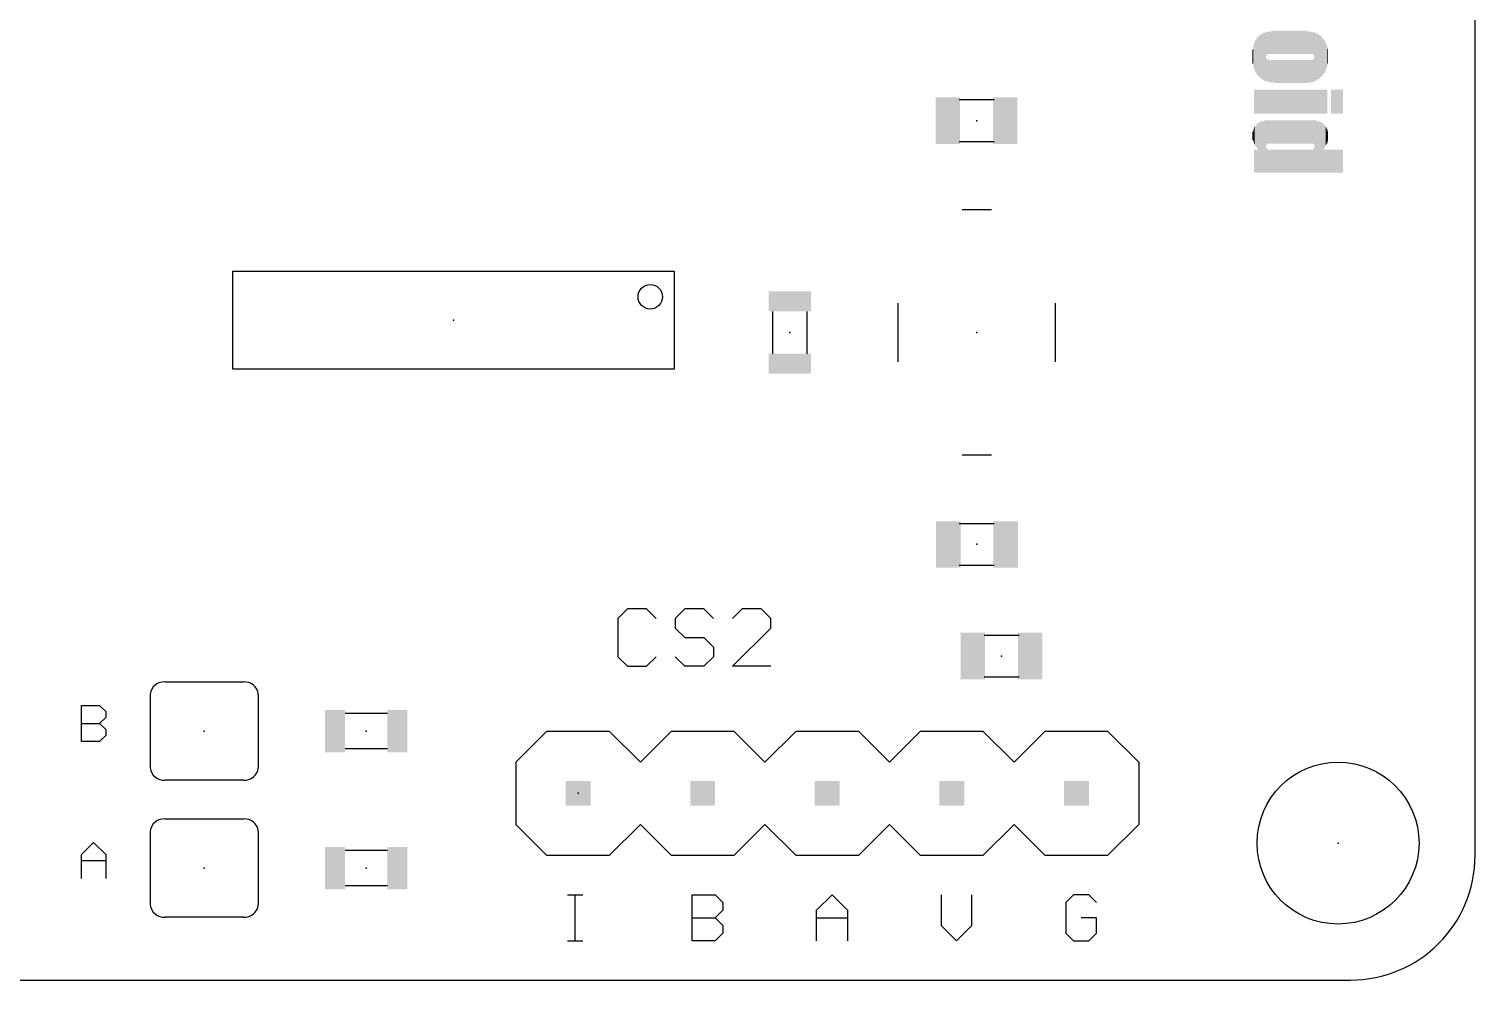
# Model space of a CAD drawing. Extents: x 0 to 2.31, y 0 to 1.49.
# Drawn here: x 1.149 to 2.31, y 0 to 0.764 of the extents above; entities that cross this region are included whole.
import ezdxf

# ---------------------------------------------------------------- set-up
doc = ezdxf.new("R2010")
doc.units = 0
for name, color, linetype in [('20', 53, 'CONTINUOUS'), ('21', 7, 'CONTINUOUS'), ('23', 53, 'CONTINUOUS'), ('51', 53, 'CONTINUOUS')]:
    doc.layers.add(name, color=color, linetype=linetype)

# ---------------------------------------------------------------- blocks, each defined once
blk = doc.blocks.new('RECT')
blk.add_solid([(-0.5, -0.5), (0.5, -0.5), (-0.5, 0.5), (0.5, 0.5)])

msp = doc.modelspace()

# ---------------------------------------------------------------- linework, layer by layer
at = {"layer": '20'}
for p, q in [((2.31, 0.1), (2.31, 1.39)), ((0.1, 0), (2.21, 0))]:
    msp.add_line(p, q, dxfattribs=at)
msp.add_circle((2.2, 0.11), 0.065, dxfattribs=at)
msp.add_arc((2.21, 0.1), 0.1, 270, 0, dxfattribs=at)
at = {"layer": '21'}
for p, q in [((1.921811, 0.618425), (1.898189, 0.618425)), ((1.847008, 0.496378), (1.847008, 0.543622)), ((1.972992, 0.543622), (1.972992, 0.496378)), ((1.921811, 0.421575), (1.898189, 0.421575)), ((1.258504, 0.23937), (1.321496, 0.23937)), ((1.246693, 0.229528), (1.246693, 0.170472)), ((1.333307, 0.229528), (1.333307, 0.170472)), ((1.1915, 0.1915), (1.1915, 0.220525)), ((1.1915, 0.220525), (1.206012, 0.220525)), ((1.206012, 0.220525), (1.21085, 0.215687)), ((1.21085, 0.21085), (1.206012, 0.206012)), ((1.21085, 0.215687), (1.21085, 0.21085)), ((1.1915, 0.206012), (1.206012, 0.206012)), ((1.206012, 0.206012), (1.21085, 0.201175)), ((1.21085, 0.201175), (1.21085, 0.196337)), ((1.565, 0.2), (1.54, 0.175)), ((1.565, 0.2), (1.615, 0.2)), ((1.615, 0.2), (1.64, 0.175)), ((1.64, 0.175), (1.665, 0.2)), ((1.665, 0.2), (1.715, 0.2)), ((1.715, 0.2), (1.74, 0.175)), ((1.74, 0.175), (1.765, 0.2)), ((1.765, 0.2), (1.815, 0.2)), ((1.815, 0.2), (1.84, 0.175)), ((1.865, 0.2), (1.84, 0.175)), ((1.865, 0.2), (1.915, 0.2)), ((1.915, 0.2), (1.94, 0.175)), ((1.94, 0.175), (1.965, 0.2)), ((1.965, 0.2), (2.015, 0.2)), ((2.015, 0.2), (2.04, 0.175)), ((1.206012, 0.1915), (1.1915, 0.1915)), ((1.21085, 0.196337), (1.206012, 0.1915)), ((1.54, 0.175), (1.54, 0.125)), ((2.04, 0.175), (2.04, 0.125)), ((1.321496, 0.16063), (1.258504, 0.16063)), ((1.258504, 0.12937), (1.321496, 0.12937)), ((1.246693, 0.119528), (1.246693, 0.060472)), ((1.333307, 0.119528), (1.333307, 0.060472)), ((1.54, 0.125), (1.565, 0.1)), ((1.64, 0.125), (1.615, 0.1)), ((1.665, 0.1), (1.64, 0.125)), ((1.74, 0.125), (1.715, 0.1)), ((1.765, 0.1), (1.74, 0.125)), ((1.84, 0.125), (1.815, 0.1)), ((1.84, 0.125), (1.865, 0.1)), ((1.94, 0.125), (1.915, 0.1)), ((1.965, 0.1), (1.94, 0.125)), ((2.04, 0.125), (2.015, 0.1)), ((1.1915, 0.10085), (1.201175, 0.110525)), ((1.201175, 0.110525), (1.21085, 0.10085)), ((1.1915, 0.0815), (1.1915, 0.10085)), ((1.1915, 0.096012), (1.21085, 0.096012)), ((1.21085, 0.10085), (1.21085, 0.0815)), ((1.615, 0.1), (1.565, 0.1)), ((1.715, 0.1), (1.665, 0.1)), ((1.815, 0.1), (1.765, 0.1)), ((1.915, 0.1), (1.865, 0.1)), ((2.015, 0.1), (1.965, 0.1)), ((1.5815, 0.068532), (1.593844, 0.068532)), ((1.587672, 0.0315), (1.587672, 0.068532)), ((1.6815, 0.0315), (1.6815, 0.068532)), ((1.6815, 0.068532), (1.700016, 0.068532)), ((1.700016, 0.068532), (1.706188, 0.06236)), ((1.706188, 0.06236), (1.706188, 0.056188)), ((1.7815, 0.056188), (1.793844, 0.068532)), ((1.793844, 0.068532), (1.806188, 0.056188)), ((1.8815, 0.068532), (1.8815, 0.043844)), ((1.906188, 0.043844), (1.906188, 0.068532)), ((1.987672, 0.068532), (1.9815, 0.06236)), ((1.9815, 0.06236), (1.9815, 0.037672)), ((2.000016, 0.068532), (1.987672, 0.068532)), ((2.006188, 0.06236), (2.000016, 0.068532)), ((1.321496, 0.05063), (1.258504, 0.05063)), ((1.6815, 0.050016), (1.700016, 0.050016)), ((1.706188, 0.056188), (1.700016, 0.050016)), ((1.700016, 0.050016), (1.706188, 0.043844)), ((1.7815, 0.0315), (1.7815, 0.056188)), ((1.7815, 0.050016), (1.806188, 0.050016)), ((1.806188, 0.056188), (1.806188, 0.0315)), ((2.006188, 0.050016), (1.993844, 0.050016)), ((2.006188, 0.037672), (2.006188, 0.050016)), ((1.706188, 0.037672), (1.700016, 0.0315)), ((1.706188, 0.043844), (1.706188, 0.037672)), ((1.8815, 0.043844), (1.893844, 0.0315)), ((1.893844, 0.0315), (1.906188, 0.043844)), ((1.9815, 0.037672), (1.987672, 0.0315)), ((2.000016, 0.0315), (2.006188, 0.037672)), ((1.5815, 0.0315), (1.593844, 0.0315)), ((1.700016, 0.0315), (1.6815, 0.0315)), ((1.987672, 0.0315), (2.000016, 0.0315))]:
    msp.add_line(p, q, dxfattribs=at)
msp.add_circle((1.647972, 0.548701), 0.009843, dxfattribs=at)
for centre, radius, start, end in [((1.25752, 0.228543), 0.010871, 84.805571, 174.805571), ((1.32249, 0.228555), 0.010861, 5.137076, 95.251782), ((1.25752, 0.171457), 0.010871, 185.194429, 275.194429), ((1.32248, 0.171457), 0.010871, 264.805571, 354.805571), ((1.25752, 0.118543), 0.010871, 84.805571, 174.805571), ((1.32249, 0.118555), 0.010861, 5.137076, 95.251782), ((1.25752, 0.061457), 0.010871, 185.194429, 275.194429), ((1.32248, 0.061457), 0.010871, 264.805571, 354.805571)]:
    msp.add_arc(centre, radius, start, end, dxfattribs=at)
at = {"layer": '23'}
for p in [(1.91, 0.69), (1.49, 0.53), (1.76, 0.52), (1.91, 0.52), (1.91, 0.35), (1.93, 0.26), (1.29, 0.2), (1.42, 0.2), (1.59, 0.15), (2.2, 0.11), (1.29, 0.09), (1.42, 0.09)]:
    msp.add_point(p, dxfattribs=at)
at = {"layer": '51'}
for p, q in [((1.895984, 0.707008), (1.924016, 0.707008)), ((1.895984, 0.673504), (1.924016, 0.673504)), ((1.312835, 0.56937), (1.667165, 0.56937)), ((1.312835, 0.49063), (1.312835, 0.56937)), ((1.667165, 0.56937), (1.667165, 0.49063)), ((1.745984, 0.537008), (1.745984, 0.502992)), ((1.774016, 0.502992), (1.774016, 0.537008)), ((1.667165, 0.49063), (1.312835, 0.49063)), ((1.924016, 0.366496), (1.895984, 0.366496)), ((1.924016, 0.332992), (1.895984, 0.332992)), ((1.629673, 0.298039), (1.622, 0.290366)), ((1.622, 0.290366), (1.622, 0.259673)), ((1.64502, 0.298039), (1.629673, 0.298039)), ((1.652693, 0.290366), (1.64502, 0.298039)), ((1.675712, 0.298039), (1.668039, 0.290366)), ((1.668039, 0.290366), (1.668039, 0.282693)), ((1.691059, 0.298039), (1.675712, 0.298039)), ((1.698732, 0.290366), (1.691059, 0.298039)), ((1.721752, 0.298039), (1.714078, 0.290366)), ((1.737098, 0.298039), (1.721752, 0.298039)), ((1.744771, 0.290366), (1.737098, 0.298039)), ((1.744771, 0.282693), (1.744771, 0.290366)), ((1.668039, 0.282693), (1.675712, 0.27502)), ((1.714078, 0.252), (1.744771, 0.282693)), ((1.675712, 0.27502), (1.691059, 0.27502)), ((1.691059, 0.27502), (1.698732, 0.267346)), ((1.698732, 0.267346), (1.698732, 0.259673)), ((1.915984, 0.277008), (1.944016, 0.277008)), ((1.622, 0.259673), (1.629673, 0.252)), ((1.64502, 0.252), (1.652693, 0.259673)), ((1.675712, 0.252), (1.668039, 0.259673)), ((1.698732, 0.259673), (1.691059, 0.252)), ((1.629673, 0.252), (1.64502, 0.252)), ((1.691059, 0.252), (1.675712, 0.252)), ((1.744771, 0.252), (1.714078, 0.252)), ((1.915984, 0.243504), (1.944016, 0.243504)), ((1.437008, 0.214016), (1.402992, 0.214016)), ((1.402992, 0.185984), (1.437008, 0.185984)), ((1.437008, 0.104016), (1.402992, 0.104016)), ((1.402992, 0.075984), (1.437008, 0.075984))]:
    msp.add_line(p, q, dxfattribs=at)

# ---------------------------------------------------------------- block references
at = {"layer": '21', "yscale": 0.0006, "rotation": 270}
for p, xscale in [((2.134, 0.7419), 0.0264), ((2.1346, 0.7419), 0.0288), ((2.1352, 0.7419), 0.03), ((2.1358, 0.7419), 0.0312), ((2.1364, 0.7419), 0.0324), ((2.137, 0.7419), 0.0336), ((2.1376, 0.7419), 0.0348), ((2.1382, 0.7416), 0.0354), ((2.1388, 0.7419), 0.036), ((2.1394, 0.7416), 0.0366), ((2.14, 0.7416), 0.0378), ((2.1406, 0.7416), 0.0378), ((2.1412, 0.7416), 0.039), ((2.1418, 0.7416), 0.039), ((2.1424, 0.7518), 0.0186), ((2.143, 0.7524), 0.0186), ((2.1436, 0.7524), 0.0186), ((2.1442, 0.7527), 0.018), ((2.1448, 0.7527), 0.018), ((2.1454, 0.7527), 0.018), ((2.146, 0.7527), 0.018), ((2.1466, 0.753), 0.0186), ((2.1472, 0.753), 0.0186), ((2.1478, 0.753), 0.0186), ((2.1484, 0.753), 0.0186), ((2.149, 0.753), 0.0186), ((2.1496, 0.753), 0.0186), ((2.1502, 0.753), 0.0186), ((2.1508, 0.753), 0.0186), ((2.1514, 0.753), 0.0186), ((2.152, 0.753), 0.0186), ((2.1526, 0.753), 0.0186), ((2.1532, 0.753), 0.0186), ((2.1538, 0.753), 0.0186), ((2.1544, 0.753), 0.0186), ((2.155, 0.753), 0.0186), ((2.1556, 0.753), 0.0186), ((2.1562, 0.753), 0.0186), ((2.1568, 0.753), 0.0186), ((2.1574, 0.753), 0.0186), ((2.158, 0.753), 0.0186), ((2.1586, 0.753), 0.0186), ((2.1592, 0.753), 0.0186), ((2.1598, 0.753), 0.0186), ((2.1604, 0.753), 0.0186), ((2.161, 0.753), 0.0186), ((2.1616, 0.753), 0.0186), ((2.1622, 0.753), 0.0186), ((2.1628, 0.753), 0.0186), ((2.1634, 0.753), 0.0186), ((2.164, 0.753), 0.0186), ((2.1646, 0.753), 0.0186), ((2.1652, 0.753), 0.0186), ((2.1658, 0.753), 0.0186), ((2.1664, 0.753), 0.0186), ((2.167, 0.753), 0.0186), ((2.1676, 0.753), 0.0186), ((2.1682, 0.753), 0.0186), ((2.1688, 0.753), 0.0186), ((2.1694, 0.753), 0.0186), ((2.17, 0.753), 0.0186), ((2.1706, 0.753), 0.0186), ((2.1712, 0.753), 0.0186), ((2.1718, 0.753), 0.0186), ((2.1724, 0.753), 0.0186), ((2.173, 0.753), 0.0186), ((2.1736, 0.753), 0.0186), ((2.1742, 0.753), 0.0186), ((2.1748, 0.753), 0.0186), ((2.1754, 0.753), 0.0186), ((2.176, 0.7527), 0.018), ((2.1766, 0.7527), 0.018), ((2.1772, 0.7527), 0.018), ((2.1778, 0.7527), 0.018), ((2.1784, 0.7527), 0.018), ((2.179, 0.7527), 0.018), ((2.1796, 0.7524), 0.0174), ((2.1802, 0.7521), 0.018), ((2.1808, 0.7518), 0.0186), ((2.1814, 0.7416), 0.039), ((2.182, 0.7413), 0.0384), ((2.1826, 0.7413), 0.0384), ((2.1832, 0.7413), 0.0372), ((2.1838, 0.7416), 0.0366), ((2.1844, 0.7413), 0.036), ((2.185, 0.7413), 0.0348), ((2.1856, 0.7416), 0.0342), ((2.1862, 0.7416), 0.033), ((2.1868, 0.7416), 0.0318), ((2.1874, 0.7416), 0.0306), ((2.188, 0.7416), 0.0294), ((2.1886, 0.7416), 0.027), ((2.1892, 0.7416), 0.0258), ((2.1316, 0.7416), 0.0114), ((2.1322, 0.7416), 0.0174), ((2.1328, 0.7419), 0.0216), ((2.1334, 0.7419), 0.024), ((2.1898, 0.7416), 0.0234), ((2.1904, 0.7416), 0.021), ((2.191, 0.7416), 0.0174), ((2.1916, 0.7419), 0.012), ((2.1424, 0.7308), 0.0186), ((2.143, 0.7305), 0.018), ((2.1436, 0.7305), 0.018), ((2.1442, 0.7305), 0.018), ((2.1448, 0.7299), 0.018), ((2.1454, 0.7299), 0.018), ((2.146, 0.7299), 0.018), ((2.1466, 0.7299), 0.018), ((2.1472, 0.7299), 0.018), ((2.1478, 0.7299), 0.018), ((2.1484, 0.7299), 0.018), ((2.149, 0.7296), 0.0186), ((2.1496, 0.7296), 0.0186), ((2.1502, 0.7296), 0.0186), ((2.1508, 0.7296), 0.0186), ((2.1514, 0.7296), 0.0186), ((2.152, 0.7296), 0.0186), ((2.1526, 0.7296), 0.0186), ((2.1532, 0.7296), 0.0186), ((2.1538, 0.7296), 0.0186), ((2.1544, 0.7296), 0.0186), ((2.155, 0.7296), 0.0186), ((2.1556, 0.7296), 0.0186), ((2.1562, 0.7296), 0.0186), ((2.1568, 0.7296), 0.0186), ((2.1574, 0.7296), 0.0186), ((2.158, 0.7296), 0.0186), ((2.1586, 0.7296), 0.0186), ((2.1592, 0.7296), 0.0186), ((2.1598, 0.7296), 0.0186), ((2.1604, 0.7296), 0.0186), ((2.161, 0.7296), 0.0186), ((2.1616, 0.7296), 0.0186), ((2.1622, 0.7296), 0.0186), ((2.1628, 0.7296), 0.0186), ((2.1634, 0.7296), 0.0186), ((2.164, 0.7296), 0.0186), ((2.1646, 0.7296), 0.0186), ((2.1652, 0.7296), 0.0186), ((2.1658, 0.7296), 0.0186), ((2.1664, 0.7296), 0.0186), ((2.167, 0.7296), 0.0186), ((2.1676, 0.7296), 0.0186), ((2.1682, 0.7296), 0.0186), ((2.1688, 0.7296), 0.0186), ((2.1694, 0.7296), 0.0186), ((2.17, 0.7296), 0.0186), ((2.1706, 0.7296), 0.0186), ((2.1712, 0.7296), 0.0186), ((2.1718, 0.7296), 0.0186), ((2.1724, 0.7296), 0.0186), ((2.173, 0.7296), 0.0186), ((2.1736, 0.7296), 0.0186), ((2.1742, 0.7296), 0.0186), ((2.1748, 0.7296), 0.0186), ((2.1754, 0.7296), 0.0186), ((2.176, 0.7296), 0.0186), ((2.1766, 0.7299), 0.018), ((2.1772, 0.7299), 0.018), ((2.1778, 0.7299), 0.018), ((2.1784, 0.7299), 0.018), ((2.179, 0.7299), 0.018), ((2.1796, 0.7302), 0.0186), ((2.1802, 0.7305), 0.018), ((2.1808, 0.7308), 0.0186), ((2.1328, 0.7053), 0.0192), ((2.1334, 0.7053), 0.0192), ((2.134, 0.7053), 0.0192), ((2.1346, 0.7053), 0.0192), ((2.1352, 0.7053), 0.0192), ((2.1358, 0.7053), 0.0192), ((2.1364, 0.7053), 0.0192), ((2.137, 0.7053), 0.0192), ((2.1376, 0.7053), 0.0192), ((2.1382, 0.7053), 0.0192), ((2.1388, 0.7053), 0.0192), ((2.1394, 0.7053), 0.0192), ((2.14, 0.7053), 0.0192), ((2.1406, 0.7053), 0.0192), ((2.1412, 0.7053), 0.0192), ((2.1418, 0.7053), 0.0192), ((2.1424, 0.7053), 0.0192), ((2.143, 0.7053), 0.0192), ((2.1436, 0.7053), 0.0192), ((2.1442, 0.7053), 0.0192), ((2.1448, 0.7053), 0.0192), ((2.1454, 0.7053), 0.0192), ((2.146, 0.7053), 0.0192), ((2.1466, 0.7053), 0.0192), ((2.1472, 0.7053), 0.0192), ((2.1478, 0.7053), 0.0192), ((2.1484, 0.7053), 0.0192), ((2.149, 0.7053), 0.0192), ((2.1496, 0.7053), 0.0192), ((2.1502, 0.7053), 0.0192), ((2.1508, 0.7053), 0.0192), ((2.1514, 0.7053), 0.0192), ((2.152, 0.7053), 0.0192), ((2.1526, 0.7053), 0.0192), ((2.1532, 0.7053), 0.0192), ((2.1538, 0.7053), 0.0192), ((2.1544, 0.7053), 0.0192), ((2.155, 0.7053), 0.0192), ((2.1556, 0.7053), 0.0192), ((2.1562, 0.7053), 0.0192), ((2.1568, 0.7053), 0.0192), ((2.1574, 0.7053), 0.0192), ((2.158, 0.7053), 0.0192), ((2.1586, 0.7053), 0.0192), ((2.1592, 0.7053), 0.0192), ((2.1598, 0.7053), 0.0192), ((2.1604, 0.7053), 0.0192), ((2.161, 0.7053), 0.0192), ((2.1616, 0.7053), 0.0192), ((2.1622, 0.7053), 0.0192), ((2.1628, 0.7053), 0.0192), ((2.1634, 0.7053), 0.0192), ((2.164, 0.7053), 0.0192), ((2.1646, 0.7053), 0.0192), ((2.1652, 0.7053), 0.0192), ((2.1658, 0.7053), 0.0192), ((2.1664, 0.7053), 0.0192), ((2.167, 0.7053), 0.0192), ((2.1676, 0.7053), 0.0192), ((2.1682, 0.7053), 0.0192), ((2.1688, 0.7053), 0.0192), ((2.1694, 0.7053), 0.0192), ((2.17, 0.7053), 0.0192), ((2.1706, 0.7053), 0.0192), ((2.1712, 0.7053), 0.0192), ((2.1718, 0.7053), 0.0192), ((2.1724, 0.7053), 0.0192), ((2.173, 0.7053), 0.0192), ((2.1736, 0.7053), 0.0192), ((2.1742, 0.7053), 0.0192), ((2.1748, 0.7053), 0.0192), ((2.1754, 0.7053), 0.0192), ((2.176, 0.7053), 0.0192), ((2.1766, 0.7053), 0.0192), ((2.1772, 0.7053), 0.0192), ((2.1778, 0.7053), 0.0192), ((2.1784, 0.7053), 0.0192), ((2.179, 0.7053), 0.0192), ((2.1796, 0.7053), 0.0192), ((2.1802, 0.7053), 0.0192), ((2.1808, 0.7053), 0.0192), ((2.1814, 0.7053), 0.0192), ((2.182, 0.7053), 0.0192), ((2.1826, 0.7053), 0.0192), ((2.1832, 0.7053), 0.0192), ((2.1838, 0.7053), 0.0192), ((2.1844, 0.7053), 0.0192), ((2.185, 0.7053), 0.0192), ((2.1856, 0.7053), 0.0192), ((2.1862, 0.7053), 0.0192), ((2.1868, 0.7053), 0.0192), ((2.1874, 0.7053), 0.0192), ((2.188, 0.7053), 0.0192), ((2.1886, 0.7053), 0.0192), ((2.1892, 0.7053), 0.0192), ((2.1898, 0.7053), 0.0192), ((2.1904, 0.7053), 0.0192), ((2.191, 0.7053), 0.0192), ((2.1946, 0.7053), 0.0192), ((2.1952, 0.7053), 0.0192), ((2.1958, 0.7053), 0.0192), ((2.1964, 0.7053), 0.0192), ((2.197, 0.7053), 0.0192), ((2.1976, 0.7053), 0.0192), ((2.1982, 0.7053), 0.0192), ((2.1988, 0.7053), 0.0192), ((2.1994, 0.7053), 0.0192), ((2.2, 0.7053), 0.0192), ((2.2006, 0.7053), 0.0192), ((2.2012, 0.7053), 0.0192), ((2.2018, 0.7053), 0.0192), ((2.2024, 0.7053), 0.0192), ((2.203, 0.7053), 0.0192), ((2.2036, 0.7053), 0.0192), ((2.1328, 0.678), 0.0138), ((2.1334, 0.678), 0.015), ((2.134, 0.6777), 0.0168), ((2.1346, 0.678), 0.0186), ((2.1352, 0.6777), 0.0204), ((2.1358, 0.6681), 0.0396), ((2.1364, 0.6684), 0.0402), ((2.137, 0.6687), 0.0408), ((2.1376, 0.6687), 0.0408), ((2.1382, 0.669), 0.0414), ((2.1388, 0.669), 0.0414), ((2.1394, 0.669), 0.0414), ((2.14, 0.669), 0.0414), ((2.1406, 0.669), 0.0414), ((2.1412, 0.6693), 0.042), ((2.1418, 0.6693), 0.042), ((2.1424, 0.6804), 0.0198), ((2.143, 0.6807), 0.0192), ((2.1436, 0.681), 0.0186), ((2.1442, 0.681), 0.0186), ((2.1448, 0.681), 0.0186), ((2.1454, 0.681), 0.0186), ((2.146, 0.681), 0.0186), ((2.1466, 0.681), 0.0186), ((2.1472, 0.681), 0.0186), ((2.1478, 0.681), 0.0186), ((2.1484, 0.681), 0.0186), ((2.149, 0.681), 0.0186), ((2.1496, 0.681), 0.0186), ((2.1502, 0.681), 0.0186), ((2.1508, 0.681), 0.0186), ((2.1514, 0.681), 0.0186), ((2.152, 0.681), 0.0186), ((2.1526, 0.681), 0.0186), ((2.1532, 0.681), 0.0186), ((2.1538, 0.681), 0.0186), ((2.1544, 0.681), 0.0186), ((2.155, 0.681), 0.0186), ((2.1556, 0.681), 0.0186), ((2.1562, 0.681), 0.0186), ((2.1568, 0.681), 0.0186), ((2.1574, 0.681), 0.0186), ((2.158, 0.681), 0.0186), ((2.1586, 0.681), 0.0186), ((2.1592, 0.681), 0.0186), ((2.1598, 0.681), 0.0186), ((2.1604, 0.681), 0.0186), ((2.161, 0.681), 0.0186), ((2.1616, 0.681), 0.0186), ((2.1622, 0.681), 0.0186), ((2.1628, 0.681), 0.0186), ((2.1634, 0.681), 0.0186), ((2.164, 0.681), 0.0186), ((2.1646, 0.681), 0.0186), ((2.1652, 0.681), 0.0186), ((2.1658, 0.681), 0.0186), ((2.1664, 0.681), 0.0186), ((2.167, 0.681), 0.0186), ((2.1676, 0.681), 0.0186), ((2.1682, 0.681), 0.0186), ((2.1688, 0.681), 0.0186), ((2.1694, 0.681), 0.0186), ((2.17, 0.681), 0.0186), ((2.1706, 0.681), 0.0186), ((2.1712, 0.681), 0.0186), ((2.1718, 0.681), 0.0186), ((2.1724, 0.681), 0.0186), ((2.173, 0.681), 0.0186), ((2.1736, 0.681), 0.0186), ((2.1742, 0.681), 0.0186), ((2.1748, 0.681), 0.0186), ((2.1754, 0.681), 0.0186), ((2.176, 0.681), 0.0186), ((2.1766, 0.681), 0.0186), ((2.1772, 0.681), 0.0186), ((2.1778, 0.681), 0.0186), ((2.1784, 0.681), 0.0186), ((2.179, 0.681), 0.0186), ((2.1796, 0.681), 0.0186), ((2.1802, 0.6807), 0.0192), ((2.1808, 0.6807), 0.0192), ((2.1814, 0.6693), 0.042), ((2.182, 0.6693), 0.042), ((2.1826, 0.6693), 0.042), ((2.1832, 0.669), 0.0414), ((2.1838, 0.669), 0.0414), ((2.1844, 0.669), 0.0414), ((2.185, 0.669), 0.0414), ((2.1856, 0.6687), 0.0408), ((2.1862, 0.6687), 0.0408), ((2.1868, 0.6684), 0.0402), ((2.1874, 0.6684), 0.0402), ((2.188, 0.6681), 0.0396), ((2.1886, 0.6774), 0.0198), ((2.1892, 0.6777), 0.018), ((2.1898, 0.6774), 0.0162), ((2.1904, 0.6777), 0.0144), ((2.1316, 0.678), 0.0066), ((2.1322, 0.678), 0.0102), ((2.191, 0.6777), 0.012), ((2.1916, 0.6777), 0.0084), ((2.1328, 0.6576), 0.0186), ((2.1334, 0.6576), 0.0186), ((2.134, 0.6576), 0.0186), ((2.1346, 0.6576), 0.0186), ((2.1352, 0.6576), 0.0186), ((2.1424, 0.6582), 0.0198), ((2.143, 0.6579), 0.0192), ((2.1436, 0.6579), 0.0192), ((2.1442, 0.6576), 0.0186), ((2.1448, 0.6576), 0.0186), ((2.1454, 0.6576), 0.0186), ((2.146, 0.6576), 0.0186), ((2.1466, 0.6576), 0.0186), ((2.1472, 0.6576), 0.0186), ((2.1478, 0.6576), 0.0186), ((2.1484, 0.6576), 0.0186), ((2.149, 0.6576), 0.0186), ((2.1496, 0.6576), 0.0186), ((2.1502, 0.6576), 0.0186), ((2.1508, 0.6576), 0.0186), ((2.1514, 0.6576), 0.0186), ((2.152, 0.6576), 0.0186), ((2.1526, 0.6576), 0.0186), ((2.1532, 0.6576), 0.0186), ((2.1538, 0.6576), 0.0186), ((2.1544, 0.6576), 0.0186), ((2.155, 0.6576), 0.0186), ((2.1556, 0.6576), 0.0186), ((2.1562, 0.6576), 0.0186), ((2.1568, 0.6576), 0.0186), ((2.1574, 0.6576), 0.0186), ((2.158, 0.6576), 0.0186), ((2.1586, 0.6576), 0.0186), ((2.1592, 0.6576), 0.0186), ((2.1598, 0.6576), 0.0186), ((2.1604, 0.6576), 0.0186), ((2.161, 0.6576), 0.0186), ((2.1616, 0.6576), 0.0186), ((2.1622, 0.6576), 0.0186), ((2.1628, 0.6576), 0.0186), ((2.1634, 0.6576), 0.0186), ((2.164, 0.6576), 0.0186), ((2.1646, 0.6576), 0.0186), ((2.1652, 0.6576), 0.0186), ((2.1658, 0.6576), 0.0186), ((2.1664, 0.6576), 0.0186), ((2.167, 0.6576), 0.0186), ((2.1676, 0.6576), 0.0186), ((2.1682, 0.6576), 0.0186), ((2.1688, 0.6576), 0.0186), ((2.1694, 0.6576), 0.0186), ((2.17, 0.6576), 0.0186), ((2.1706, 0.6576), 0.0186), ((2.1712, 0.6576), 0.0186), ((2.1718, 0.6576), 0.0186), ((2.1724, 0.6576), 0.0186), ((2.173, 0.6576), 0.0186), ((2.1736, 0.6576), 0.0186), ((2.1742, 0.6576), 0.0186), ((2.1748, 0.6576), 0.0186), ((2.1754, 0.6576), 0.0186), ((2.176, 0.6576), 0.0186), ((2.1766, 0.6576), 0.0186), ((2.1772, 0.6576), 0.0186), ((2.1778, 0.6576), 0.0186), ((2.1784, 0.6576), 0.0186), ((2.179, 0.6576), 0.0186), ((2.1796, 0.6576), 0.0186), ((2.1802, 0.6579), 0.0192), ((2.1808, 0.6582), 0.0198), ((2.1886, 0.6576), 0.0186), ((2.1892, 0.6576), 0.0186), ((2.1898, 0.6576), 0.0186), ((2.1904, 0.6576), 0.0186), ((2.191, 0.6576), 0.0186), ((2.1916, 0.6576), 0.0186), ((2.1922, 0.6576), 0.0186), ((2.1928, 0.6576), 0.0186), ((2.1934, 0.6576), 0.0186), ((2.194, 0.6576), 0.0186), ((2.1946, 0.6576), 0.0186), ((2.1952, 0.6576), 0.0186), ((2.1958, 0.6576), 0.0186), ((2.1964, 0.6576), 0.0186), ((2.197, 0.6576), 0.0186), ((2.1976, 0.6576), 0.0186), ((2.1982, 0.6576), 0.0186), ((2.1988, 0.6576), 0.0186), ((2.1994, 0.6576), 0.0186), ((2.2, 0.6576), 0.0186), ((2.2006, 0.6576), 0.0186), ((2.2012, 0.6576), 0.0186), ((2.2018, 0.6576), 0.0186), ((2.2024, 0.6576), 0.0186), ((2.203, 0.6576), 0.0186), ((2.2036, 0.6576), 0.0186)]:
    msp.add_blockref('RECT', p, dxfattribs=dict(at, xscale=xscale))
at = {"layer": '51'}
for p, xscale, yscale in [((1.886844, 0.690201), 0.019689, 0.037402), ((1.932844, 0.690201), 0.019689, 0.037402), ((1.906844, 0.260201), 0.019689, 0.037402), ((1.952844, 0.260201), 0.019689, 0.037402), ((1.59, 0.15), 0.02, 0.02), ((1.69, 0.15), 0.02, 0.02), ((1.79, 0.15), 0.02, 0.02), ((1.89, 0.15), 0.02, 0.02), ((1.99, 0.15), 0.02, 0.02)]:
    msp.add_blockref('RECT', p, dxfattribs=dict(at, xscale=xscale, yscale=yscale))
for p, xscale, yscale, rotation in [((1.76, 0.545), 0.016, 0.034, 270), ((1.76, 0.495), 0.016, 0.034, 270), ((1.887156, 0.349799), 0.019689, 0.037402, 180), ((1.933156, 0.349799), 0.019689, 0.037402, 180), ((1.395, 0.2), 0.016, 0.034, 180), ((1.445, 0.2), 0.016, 0.034, 180), ((1.395, 0.09), 0.016, 0.034, 180), ((1.445, 0.09), 0.016, 0.034, 180)]:
    msp.add_blockref('RECT', p, dxfattribs=dict(at, xscale=xscale, yscale=yscale, rotation=rotation))

doc.saveas('drawing.dxf')
